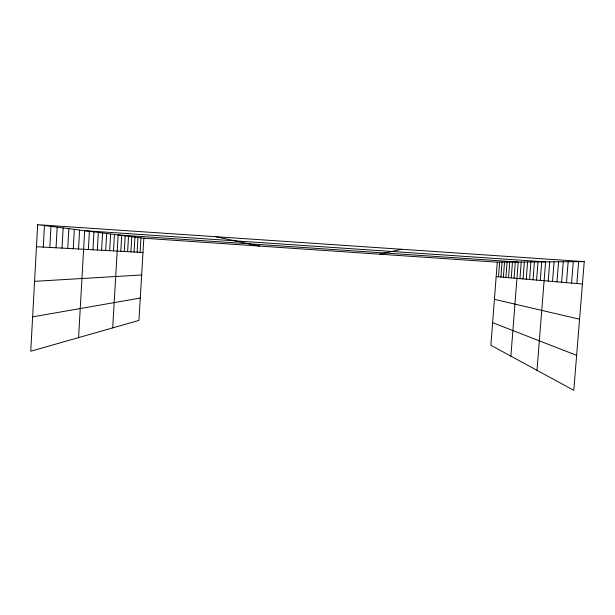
<?xml version="1.0" encoding="UTF-8"?>
<svg xmlns="http://www.w3.org/2000/svg" width="615" height="615" viewBox="0 0 615 615"><rect width="100%" height="100%" fill="white"/><g stroke="black" fill="none" stroke-linecap="round" stroke-linejoin="round"><path stroke-width="0.92" d="M37.669 224.69L30.75 351.234L138.929 320.415L143.849 238.228L37.669 224.69L584.25 261.613L573.787 390.31L490.878 345.276L497.281 262.182L584.25 261.613M43.281 247.092L44.472 225.559M49.807 247.445L50.968 226.389M56.05 247.791L57.195 227.181M62.023 248.114L63.153 227.942M67.758 248.422L68.865 228.665M73.254 248.721L74.346 229.364M78.535 249.014L79.612 230.041M78.582 337.604L84.67 230.686L545.605 261.867L536.995 370.322M88.352 249.544L89.398 231.286M92.927 249.79L93.957 231.87M97.331 250.028L98.346 232.424M101.583 250.259L102.582 232.97M105.688 250.482L106.672 233.485M109.654 250.697L110.631 233.992M113.491 250.912L114.452 234.476M112.699 327.887L118.142 234.953L518.23 262.044L510.88 356.139M120.786 251.304L121.716 235.407M124.261 251.497L125.183 235.845M127.628 251.681L128.535 236.275M130.887 251.858L131.787 236.69M134.055 252.027L134.939 237.09M137.122 252.196L137.998 237.482M140.105 252.358L140.966 237.859M498.496 276.819L499.626 262.167M500.894 277.027L502.04 262.151M503.362 277.242L504.531 262.136M505.907 277.457L507.098 262.113M508.536 277.688L509.75 262.098M511.25 277.918L512.487 262.082M514.055 278.157L515.309 262.059M519.944 278.664L521.243 262.021M523.042 278.926L524.364 262.005M526.248 279.202L527.593 261.982M529.561 279.487L530.945 261.959M532.997 279.787L534.412 261.936M536.564 280.086L538.002 261.913M540.27 280.409L541.73 261.89M548.219 281.086L549.756 261.836M552.508 281.455L554.077 261.813M556.967 281.839L558.574 261.782M561.626 282.239L563.271 261.752M566.484 282.654L568.168 261.721M571.558 283.092L573.288 261.683M576.87 283.546L578.646 261.652M379.693 254.21L401.595 249.275M32.626 316.863L140.266 298.06M34.571 281.332L141.65 274.974M36.462 246.723L142.995 252.511M143.849 238.228L497.281 262.182M496.167 276.619L582.428 284.022M215.773 236.721L259.53 246.069M494.414 299.328L579.568 319.216M492.615 322.667L576.632 355.355"/></g></svg>
